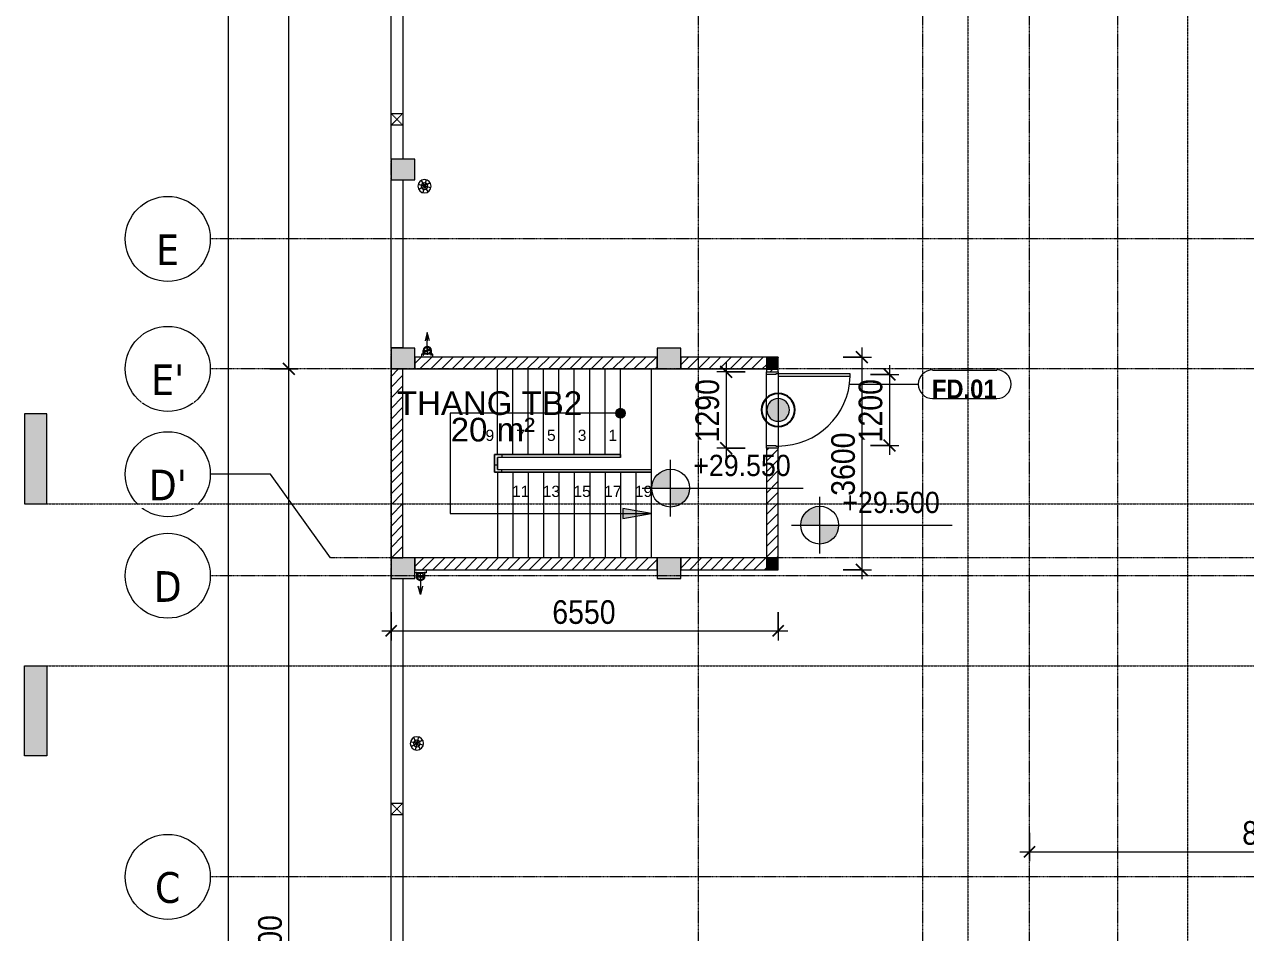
# Model space of a CAD drawing. Header units: millimetres. Extents: x 27447 to 251759, y -15958 to 82948.
# Drawn here: x 27447 to 48112, y 27495 to 42869 of the extents above; entities that cross this region are included whole.
import ezdxf

# ---------------------------------------------------------------- set-up
doc = ezdxf.new("R2010")
doc.units = ezdxf.units.MM
for name, pattern in [('Dash', [6, 3, -3]), ('Dash Dot 3_16_', [7.9375, 4.7625, -1.5875, 0, -1.5875]), ('Grid Line', [22.225, 12.7, -3.175, 3.175, -3.175]), ('IMPORT-CENTER', [2000, 1250, -250, 250, -250]), ('IMPORT-CENTER _3_', [10.16, 6.35, -1.27, 1.27, -1.27])]:
    doc.linetypes.add(name, pattern=pattern)
for name, color, linetype, lineweight in [('0-1', 7, 'Continuous', 5), ('A-ANNO-DIMS', 211, 'Continuous', 9), ('A-ANNO-DIMS-160', 211, 'Continuous', 9), ('A-ANNO-NOTE', 131, 'Continuous', 9), ('A-ANNO-NOTE-1', 131, 'Continuous', 25), ('A-AREA-IDEN', 2, 'Continuous', 9), ('A-DETL-GENF-1', 1, 'Continuous', 9), ('A-DOOR-1', 1, 'Continuous', 9), ('A-DOOR-FRAM-1', 1, 'Continuous', 9), ('A-DOOR-IDEN', 31, 'Continuous', 9), ('A-FLOR', 192, 'Continuous', 9), ('A-FLOR-1', 250, 'Continuous', 9), ('A-FLOR-HRAL', 11, 'Continuous', 9), ('A-WALL', 113, 'Continuous', 9), ('A-WALL-1', 113, 'Continuous', 18), ('A-WALL-PATT-1', 111, 'Continuous', 9), ('G-ANNO-DIMS', 111, 'Continuous', 9), ('G-ANNO-SYMB', 111, 'Continuous', 9), ('G-ANNO-SYMB-1', 111, 'Dash Dot 3_16_', 18), ('G-IMPT', 8, 'Continuous', 9), ('G-IMPT-1', 8, 'IMPORT-CENTER', 9), ('G-IMPT-2', 8, 'IMPORT-CENTER _3_', 9), ('M-EQPM', 50, 'Continuous', 9), ('S-COLS', 52, 'Continuous', 9), ('S-COLS-1', 52, 'Continuous', 5), ('S-COLS-2', 7, 'Continuous', 18), ('S-COLS-4', 52, 'Continuous', 18), ('S-COLS-HDLN', 52, 'Dash', 9), ('S-GRID', 1, 'Continuous', 9), ('S-GRID-1', 1, 'Grid Line', 9), ('S-GRID-IDEN', 1, 'Continuous', 9), ('S-STRS', 31, 'Continuous', 9), ('S-STRS-ANNO', 31, 'Continuous', 9)]:
    doc.layers.add(name, color=color, linetype=linetype, lineweight=lineweight)
doc.styles.add('Arial_1', font='arial_0.ttf', dxfattribs={"height": 190.496})
doc.styles.add('Arial_4', font='arial_0.ttf', dxfattribs={"width": 0.9, "height": 360})
doc.styles.add('Arial_7', font='arial_0.ttf', dxfattribs={"height": 400})
doc.styles.add('Arial_B', font='arialbd_0.ttf', dxfattribs={"width": 0.9, "height": 320})
doc.styles.add('Tahoma_B', font='tahomabd_0.ttf', dxfattribs={"height": 520})
doc.styles.add('UTM Avo', font='UTM Avo.ttf', dxfattribs={"width": 0.9, "height": 400})
doc.dimstyles.new('1_Dim_chi_tiet_2_5', dxfattribs={"dimscale": 304.8, "dimtxt": 399.720379, "dimasz": 0.629921, "dimexe": 0.524934, "dimexo": 0.0625, "dimgap": 0.052493, "dimtad": 1, "dimdec": 0, "dimrnd": 5, "dimzin": 0, "dimdsep": 46, "dimtxsty": 'UTM Avo', "dimblk1": 'OBLIQUE', "dimblk2": 'OBLIQUE', "dimsah": 1, "dimcen": 0.09, "dimdle": 0.524934, "dimazin": 0, "dimtfac": 1, "dimtdec": 4, "dimtix": 1, "dimtmove": 0, "dimatfit": 3, "dimfxl": 1.049869, "dimfxlon": 1, "dimtvp": 1, "dimtolj": 1, "dimtzin": 0, "dimarcsym": 2})
pattern_1 = [(45, (0, 0), (-90.50967, 90.50967), [])]

# ---------------------------------------------------------------- blocks, each defined once
blk = doc.blocks.new('NCV_TKTC_KET CAU_rvt-1-TKCS_MB TUM MÁI')
at = {"layer": 'S-COLS-1'}
for points in [[(34053, 40237), (34053, 40587), (33653, 40587), (33653, 40237)], [(34053, 37037), (34053, 37387), (33653, 37387), (33653, 37037)], [(38553, 37037), (38553, 37387), (38153, 37387), (38153, 37037), (38384, 37037)], [(34053, 33487), (34053, 33837), (33653, 33837), (33653, 33487)], [(38553, 33487), (38553, 33837), (38153, 33837), (38153, 33487)]]:
    blk.add_hatch(color=256, dxfattribs=at).paths.add_polyline_path(points)
at = {"layer": 'A-FLOR-1'}
for p, q in [((33653, 37397), (33653, 37387)), ((33653, 37037), (33653, 33837)), ((38053, 37037), (38053, 35337)), ((38053, 35287), (38053, 33837))]:
    blk.add_line(p, q, dxfattribs=at)
at = {"layer": 'S-COLS-2'}
for p, q in [((33653, 40587), (33653, 40237)), ((34053, 40587), (33653, 40587)), ((34053, 40237), (34053, 40587)), ((33653, 40237), (34053, 40237)), ((33653, 37387), (33653, 37037)), ((34053, 37387), (33653, 37387)), ((34053, 37037), (34053, 37387)), ((38553, 37387), (38153, 37387)), ((38153, 37387), (38153, 37037)), ((38553, 37037), (38553, 37387)), ((33653, 37037), (34053, 37037)), ((38153, 37037), (38553, 37037)), ((33653, 33837), (33653, 33487)), ((34053, 33837), (33653, 33837)), ((34053, 33487), (34053, 33837)), ((38553, 33837), (38153, 33837)), ((38153, 33837), (38153, 33487)), ((38553, 33487), (38553, 33837)), ((33653, 33487), (34053, 33487)), ((38153, 33487), (38553, 33487))]:
    blk.add_line(p, q, dxfattribs=at)
blk = doc.blocks.new('Top Rail Type - Top Rail_Internal_-953363-TKCS_MB TUM MÁI')
at = {"layer": 'A-FLOR-HRAL'}
for p, q in [((35402, 35586), (35527, 35586)), ((35402, 35461), (35402, 35586)), ((35527, 35586), (37533, 35586)), ((35527, 35586), (35527, 35536)), ((37533, 35586), (37533, 35536)), ((35402, 35412), (35402, 35461)), ((35402, 35412), (35452, 35412)), ((35402, 35287), (35402, 35412)), ((35527, 35536), (35452, 35536)), ((35452, 35536), (35452, 35461)), ((35452, 35461), (35452, 35412)), ((35452, 35412), (35452, 35337)), ((37533, 35536), (35527, 35536)), ((35527, 35287), (35402, 35287)), ((35452, 35337), (35527, 35337)), ((35527, 35287), (35527, 35337)), ((35527, 35337), (38053, 35337)), ((38053, 35287), (35527, 35287)), ((38053, 35337), (38053, 35287))]:
    blk.add_line(p, q, dxfattribs=at)
blk = doc.blocks.new('Top Rail Type - Top Rail_Internal_-V5-TKCS_MB TUM MÁI')
at = {"layer": 'A-FLOR-HRAL'}
for p, q in [((35402, 35586), (35402, 35412)), ((35527, 35586), (35402, 35586)), ((37533, 35586), (35527, 35586)), ((37533, 35536), (37533, 35586)), ((35402, 35412), (35402, 35287)), ((35452, 35536), (35452, 35412)), ((35527, 35536), (35452, 35536)), ((35452, 35412), (35452, 35337)), ((37533, 35536), (35527, 35536)), ((35402, 35287), (35527, 35287)), ((35452, 35337), (35527, 35337)), ((35527, 35337), (38053, 35337)), ((35527, 35287), (38053, 35287)), ((38053, 35337), (38053, 35287))]:
    blk.add_line(p, q, dxfattribs=at)
blk = doc.blocks.new('FD_01 - FD_01-1200x2200mm-1787918-TKCS_MB TUM MÁI')
at = {"layer": 'A-DETL-GENF-1'}
for p, q in [((610, -100), (570, -100)), ((570, -100), (570, -1320)), ((610, -1320), (610, -100)), ((570, -1320), (610, -1320))]:
    blk.add_line(p, q, dxfattribs=at)
blk.add_arc((610, -100), 1220, 180, 268.1211, dxfattribs=at)
at = {"layer": 'A-DOOR-FRAM-1'}
for p, q in [((-645, 100), (-600, 100)), ((-600, 100), (-600, -60)), ((600, 100), (645, 100)), ((600, -60), (600, 100)), ((-610, -100), (-645, -100)), ((-600, -60), (-610, -60)), ((-610, -60), (-610, -100)), ((610, -60), (600, -60)), ((610, -100), (610, -60)), ((645, -100), (610, -100))]:
    blk.add_line(p, q, dxfattribs=at)
blk = doc.blocks.new('TKTC_XREF_260130_MB TUM MAI - TKTC_XREF_260130_MB TUM MAI_dwg_RD-4167670-TKCS_MB TUM MÁI')
at = {"layer": 'G-IMPT'}
for p, q in [((-75, 0), (75, 0)), ((-53, 53), (53, -53)), ((-53, -53), (53, 53)), ((0, 75), (0, -75))]:
    blk.add_line(p, q, dxfattribs=at)
for radius in [75, 37.5]:
    blk.add_circle((0, 0), radius, dxfattribs=at)
blk = doc.blocks.new('TKTC_XREF_260130_MB TUM MAI - TKTC_XREF_260130_MB TUM MAI_dwg_CUM U_DN100-4167675-TKCS_MB TUM MÁI')
at = {"layer": 'G-IMPT'}
blk.add_hatch(color=256, dxfattribs=at).paths.add_polyline_path([(61, 0), (59, -16), (53, -31), (43, -43), (30, -53), (16, -59), (0, -61), (0, -57), (15, -55), (28, -49), (40, -40), (49, -29), (55, -15), (57, 0), (55, 15), (49, 28), (40, 40), (28, 49), (15, 55), (0, 57), (0, 61), (16, 59), (30, 53), (43, 43), (53, 30), (59, 16)])
for p, q in [((-79, 67), (-79, 63)), ((-77, 67), (-77, 63)), ((-75, 67), (-75, 63)), ((-73, 69), (-73, 61)), ((-67, 68), (-72, 68)), ((-67, 62), (-72, 62)), ((-65, 69), (0, 69)), ((-79, -63), (-79, -67)), ((-77, -63), (-77, -67)), ((-75, -63), (-75, -67)), ((-73, -61), (-73, -69)), ((-67, -62), (-72, -62)), ((-67, -68), (-72, -68)), ((-65, -69), (0, -69))]:
    blk.add_line(p, q, dxfattribs=at)
at = {"layer": 'G-IMPT', "flags": 128}
for points in [[(-73, 68), (-78, 68), (-78, 62), (-73, 62)], [(-72, 59), (-67, 59), (-67, 71), (-72, 71)], [(-67, 71), (-67, 73), (-65, 73), (-65, 57), (-67, 57), (-67, 59)], [(-65, 61), (0, 61), (0, 57)], [(-73, -62), (-78, -62), (-78, -68), (-73, -68)], [(-72, -71), (-67, -71), (-67, -59), (-72, -59)], [(-67, -59), (-67, -57), (-65, -57), (-65, -73), (-67, -73), (-67, -71)], [(-65, -61), (0, -61), (0, -57)]]:
    blk.add_lwpolyline(points, dxfattribs=at)
at = {"layer": 'G-IMPT'}
for centre, radius, start, end in [((-78, 67), 0.96, 90, 180), ((-78, 63), 0.96, 180, 270), ((-71, 69), 1.56, 112.6199, 247.3801), ((-68, 65), 4.8, 143.1301, 216.8699), ((-71, 61), 1.56, 112.6199, 247.3801), ((0, 0), 69, 270, 90), ((0, 0), 61, 270, 90), ((0, 0), 57, 270, 90), ((-78, -63), 0.96, 90, 180), ((-78, -67), 0.96, 180, 270), ((-71, -61), 1.56, 112.6199, 247.3801), ((-68, -65), 4.8, 143.1301, 216.8699), ((-71, -69), 1.56, 112.6199, 247.3801)]:
    blk.add_arc(centre, radius, start, end, dxfattribs=at)
blk = doc.blocks.new('TKTC_XREF_260130_MB TUM MAI - TKTC_XREF_260130_MB TUM MAI_dwg_$cc-4167671-TKCS_MB TUM MÁI')
at = {"layer": 'G-IMPT'}
blk.add_circle((0, 0), 0.5, dxfattribs=at)
for centre, radius, start, end in [((0, 0), 0.5, 90, 270), ((0.19, 0.25), 0.313, 126.8699, 233.1301), ((-0.19, -0.25), 0.313, 306.8699, 53.1301)]:
    blk.add_arc(centre, radius, start, end, dxfattribs=at)
at = {"layer": 'G-IMPT-2'}
for p, q in [((-0.67, 0), (0.67, 0)), ((0, -0.67), (0, 0.67))]:
    blk.add_line(p, q, dxfattribs=at)
blk = doc.blocks.new('TKTC_XREF_260130_MB TUM MAI - TKTC_XREF_260130_MB TUM MAI_dwg_AR-4167677-TKCS_MB TUM MÁI')
at = {"layer": 'G-IMPT'}
blk.add_line((97, 0), (-97, 0), dxfattribs=at)
at = {"layer": 'G-IMPT', "flags": 128}
blk.add_lwpolyline([(-97, 52), (97, 0), (-97, -52)], dxfattribs=at)
blk = doc.blocks.new('TKTC_XREF_260130_MB TUM MAI - TKTC_XREF_260130_MB TUM MAI_dwg_CUM U_DN100-4167673-TKCS_MB TUM MÁI')
at = {"layer": 'G-IMPT'}
blk.add_hatch(color=256, dxfattribs=at).paths.add_polyline_path([(0, 61), (0, 57), (15, 55), (28, 49), (40, 40), (49, 28), (55, 15), (57, 0), (55, -15), (49, -29), (40, -40), (28, -49), (15, -55), (0, -57), (0, -61), (16, -59), (30, -53), (43, -43), (53, -31), (59, -16), (61, 0), (59, 16), (53, 30), (43, 43), (30, 53), (16, 59)])
for p, q in [((-79, 67), (-79, 63)), ((-77, 67), (-77, 63)), ((-75, 67), (-75, 63)), ((-73, 69), (-73, 61)), ((-67, 68), (-72, 68)), ((-67, 62), (-72, 62)), ((-65, 69), (0, 69)), ((-79, -63), (-79, -67)), ((-77, -63), (-77, -67)), ((-75, -63), (-75, -67)), ((-73, -61), (-73, -69)), ((-67, -62), (-72, -62)), ((-67, -68), (-72, -68)), ((-65, -69), (0, -69))]:
    blk.add_line(p, q, dxfattribs=at)
at = {"layer": 'G-IMPT', "flags": 128}
for points in [[(-73, 68), (-78, 68), (-78, 62), (-73, 62)], [(-72, 59), (-67, 59), (-67, 71), (-72, 71)], [(-67, 71), (-67, 73), (-65, 73), (-65, 57), (-67, 57), (-67, 59)], [(-65, 61), (0, 61), (0, 57)], [(-73, -62), (-78, -62), (-78, -68), (-73, -68)], [(-72, -71), (-67, -71), (-67, -59), (-72, -59)], [(-67, -59), (-67, -57), (-65, -57), (-65, -73), (-67, -73), (-67, -71)], [(-65, -61), (0, -61), (0, -57)]]:
    blk.add_lwpolyline(points, dxfattribs=at)
at = {"layer": 'G-IMPT'}
for centre, radius, start, end in [((-78, 67), 0.96, 90, 180), ((-78, 63), 0.96, 180, 270), ((-71, 69), 1.56, 112.6199, 247.3801), ((-68, 65), 4.8, 143.1301, 216.8699), ((-71, 61), 1.56, 112.6199, 247.3801), ((0, 0), 69, 270, 90), ((0, 0), 61, 270, 90), ((0, 0), 57, 270, 90), ((-78, -63), 0.96, 90, 180), ((-78, -67), 0.96, 180, 270), ((-71, -61), 1.56, 112.6199, 247.3801), ((-68, -65), 4.8, 143.1301, 216.8699), ((-71, -69), 1.56, 112.6199, 247.3801)]:
    blk.add_arc(centre, radius, start, end, dxfattribs=at)
blk = doc.blocks.new('TKTC_XREF_260130_MB TUM MAI - TKTC_XREF_260130_MB TUM MAI_dwg_$cc-4167678-TKCS_MB TUM MÁI')
at = {"layer": 'G-IMPT'}
blk.add_circle((0, 0), 0.5, dxfattribs=at)
for centre, radius, start, end in [((0, 0), 0.5, 90, 270), ((0.19, 0.25), 0.313, 126.8699, 233.1301), ((-0.19, -0.25), 0.313, 306.8699, 53.1301)]:
    blk.add_arc(centre, radius, start, end, dxfattribs=at)
at = {"layer": 'G-IMPT-2'}
for p, q in [((-0.67, 0), (0.67, 0)), ((0, -0.67), (0, 0.67))]:
    blk.add_line(p, q, dxfattribs=at)
blk = doc.blocks.new('TKTC_XREF_260130_MB TUM MAI - TKTC_XREF_260130_MB TUM MAI_dwg_AR-4167679-TKCS_MB TUM MÁI')
at = {"layer": 'G-IMPT'}
blk.add_line((97, 0), (-97, 0), dxfattribs=at)
at = {"layer": 'G-IMPT', "flags": 128}
blk.add_lwpolyline([(-97, 52), (97, 0), (-97, -52)], dxfattribs=at)
blk = doc.blocks.new('TKTC_XREF_260130_MB TUM MAI - TKTC_XREF_260130_MB TUM MAI_dwg-4167669-TKCS_MB TUM MÁI')
at = {"layer": 'G-IMPT'}
for p, q in [((-169499, -823771), (-169499, -823781)), ((-169499, -824131), (-169499, -827331)), ((-169099, -827533), (-168909, -827533))]:
    blk.add_line(p, q, dxfattribs=at)
at = {"layer": 'G-IMPT', "flags": 128}
for points in [[(-168794, -823931), (-168794, -823883), (-168984, -823883), (-168984, -823931)], [(-168909, -827533), (-168909, -827583), (-169099, -827583)]]:
    blk.add_lwpolyline(points, dxfattribs=at)
at = {"layer": 'G-IMPT-1'}
for p, q in [((-168888, -823818), (-168888, -823517)), ((-169003, -827648), (-169003, -827949))]:
    blk.add_line(p, q, dxfattribs=at)
at = {"extrusion": (0, 0, -1)}
for name, p, xscale, yscale, zscale, rotation in [('TKTC_XREF_260130_MB TUM MAI - TKTC_XREF_260130_MB TUM MAI_dwg_RD-4167670-TKCS_MB TUM MÁI', (168934, -821038), 1.5, 1.5, -1.5, 330.0137897223599), ('TKTC_XREF_260130_MB TUM MAI - TKTC_XREF_260130_MB TUM MAI_dwg_AR-4167679-TKCS_MB TUM MÁI', (168888, -823586), 0.7206551409326495, 0.7206551409326495, -0.7206551409326495, 89.99621191387129), ('TKTC_XREF_260130_MB TUM MAI - TKTC_XREF_260130_MB TUM MAI_dwg_$cc-4167671-TKCS_MB TUM MÁI', (169003, -827648), 113.7150000000073, 113.7150000000073, -113.7150000000073, 89.99900866374676), ('TKTC_XREF_260130_MB TUM MAI - TKTC_XREF_260130_MB TUM MAI_dwg_CUM U_DN100-4167675-TKCS_MB TUM MÁI', (169002, -827648), 0.9975000000000006, 0.9975000000000006, -0.9975000000000006, 270.0009913382947), ('TKTC_XREF_260130_MB TUM MAI - TKTC_XREF_260130_MB TUM MAI_dwg_RD-4167670-TKCS_MB TUM MÁI', (169063, -830470), 1.5, 1.5, -1.5, 330.0137897223599)]:
    blk.add_blockref(name, p, dxfattribs=dict(at, xscale=xscale, yscale=yscale, zscale=zscale, rotation=rotation))
for name, p, xscale, yscale, zscale, rotation in [('TKTC_XREF_260130_MB TUM MAI - TKTC_XREF_260130_MB TUM MAI_dwg_$cc-4167678-TKCS_MB TUM MÁI', (-168888, -823818), 113.7150000000073, 113.7150000000073, 113.7150000000073, 269.9990086637467), ('TKTC_XREF_260130_MB TUM MAI - TKTC_XREF_260130_MB TUM MAI_dwg_CUM U_DN100-4167673-TKCS_MB TUM MÁI', (-168887, -823818), 0.9975000000000006, 0.9975000000000006, 0.9975000000000006, 90.00099133829474), ('TKTC_XREF_260130_MB TUM MAI - TKTC_XREF_260130_MB TUM MAI_dwg_AR-4167677-TKCS_MB TUM MÁI', (-169003, -827879), 0.7206551409326495, 0.7206551409326495, 0.7206551409326495, 269.9962119138713)]:
    blk.add_blockref(name, p, dxfattribs=dict(xscale=xscale, yscale=yscale, zscale=zscale, rotation=rotation))
blk = doc.blocks.new('TKTC_XREF_260130_MB TUM MAI - TKTC_XREF_251221_MB TUM MAI-2041484-TKCS_MB TUM MÁI')
blk.add_blockref('TKTC_XREF_260130_MB TUM MAI - TKTC_XREF_260130_MB TUM MAI_dwg-4167669-TKCS_MB TUM MÁI', (169499, 843934))
blk = doc.blocks.new('G1_SOF - BO TRU - 200x200-3061822-TKCS_MB TUM MÁI')
at = {"layer": 'S-COLS'}
for p, q in [((-100, 100), (100, 100)), ((-100, -100), (-100, 100)), ((100, 100), (100, -100)), ((100, -100), (-100, -100))]:
    blk.add_line(p, q, dxfattribs=at)
at = {"layer": 'S-COLS-HDLN'}
for p, q in [((100, 100), (-100, -100)), ((-100, 100), (100, -100))]:
    blk.add_line(p, q, dxfattribs=at)
blk = doc.blocks.new('G1_SOF - BO TRU - 200x200-3431793-TKCS_MB TUM MÁI')
at = {"layer": 'S-COLS'}
blk.add_hatch(color=256, dxfattribs=at).paths.add_polyline_path([(100, -100), (100, 100), (-100, 100), (-100, -100)])
at = {"layer": 'S-COLS-4'}
for p, q in [((100, 100), (-100, 100)), ((-100, 100), (-100, -100)), ((100, -100), (100, 100)), ((-100, -100), (100, -100))]:
    blk.add_line(p, q, dxfattribs=at)
at = {"layer": 'S-COLS-HDLN'}
for p, q in [((100, 100), (-100, -100)), ((-100, 100), (100, -100))]:
    blk.add_line(p, q, dxfattribs=at)
blk = doc.blocks.new('TKTC_QUAT HUT KHOI_260130 - TKTC_QUAT HUT KHOI_260130_dwg-4168555-TKCS_MB TUM MÁI')
at = {"layer": 'G-IMPT'}
for p, q in [((33652, 37400), (33652, 37390)), ((33652, 37040), (33652, 33841))]:
    blk.add_line(p, q, dxfattribs=at)
blk = doc.blocks.new('TKTC_QUAT HUT KHOI_260130 - TKTC_QUAT HUT KHOI_260130-2046036-TKCS_MB TUM MÁI')
blk.add_blockref('TKTC_QUAT HUT KHOI_260130 - TKTC_QUAT HUT KHOI_260130_dwg-4168555-TKCS_MB TUM MÁI', (-33652, -17239))
blk = doc.blocks.new('TKTC_BON NUOC MAI_260130 - TKTC_BON NUOC MAI_260130_dwg-3426650-TKCS_MB TUM MÁI')
at = {"layer": 'G-IMPT'}
for p, q in [((-169499, -823774), (-169499, -823784)), ((-169499, -824134), (-169499, -827334))]:
    blk.add_line(p, q, dxfattribs=at)
blk = doc.blocks.new('TKTC_BON NUOC MAI_260130 - TKTC_BON NUOC MAI_260130-2047084-TKCS_MB TUM MÁI')
blk.add_blockref('TKTC_BON NUOC MAI_260130 - TKTC_BON NUOC MAI_260130_dwg-3426650-TKCS_MB TUM MÁI', (169499, 843934))
blk = doc.blocks.new('Grid - M_Grid Head - Circle-353313-TKCS_MB TUM MÁI')
at = {"layer": 'S-GRID-IDEN'}
blk.add_circle((0, 0), 4.5, dxfattribs=at)
blk = doc.blocks.new('Spot Elevations - M_Spot Elevation - Target Filled-350595-TKCS_MB TUM MÁI')
at = {"layer": 'G-ANNO-DIMS'}
h = blk.add_hatch(color=256, dxfattribs=at)
edge = h.paths.add_edge_path()
edge.add_line((0, 0), (-2, 0))
edge.add_arc((0, 0), 2, 90, 180, ccw=False)
edge.add_line((0, 2), (0, 0))
h = blk.add_hatch(color=256, dxfattribs=at)
edge = h.paths.add_edge_path()
edge.add_line((0, 0), (2, 0))
edge.add_arc((0, 0), 2, 270, 360, ccw=False)
edge.add_line((0, -2), (0, 0))
for p, q in [((0, -3), (0, 3)), ((-3, 0), (14, 0))]:
    blk.add_line(p, q, dxfattribs=at)
blk.add_circle((0, 0), 2, dxfattribs=at)
blk = doc.blocks.new('Section - 3_32_ x 3_8_-4701953-TKCS_MB TUM MÁI')
at = {"layer": 'G-ANNO-SYMB'}
blk.add_hatch(color=256, dxfattribs=at).paths.add_polyline_path([(0, 9.525), (0, 0), (-2.38125, 0), (-2.38125, 9.525)])
for p, q in [((0, 9.525), (-2.38125, 9.525)), ((-2.38125, 9.525), (-2.38125, 0)), ((0, 0), (0, 9.525)), ((-2.38125, 0), (0, 0))]:
    blk.add_line(p, q, dxfattribs=at)
blk = doc.blocks.new('STN_Door Tag - STN_Door Tag-1788670-TKCS_MB TUM MÁI')
at = {"layer": 'A-DOOR-IDEN'}
for p, q in [((-3.37, 1.49), (3.43, 1.49)), ((-3.37, -1.52), (3.43, -1.52))]:
    blk.add_line(p, q, dxfattribs=at)
for centre, start, end in [((-3.37, -0.01), 90, 270), ((3.43, -0.01), 270, 90)]:
    blk.add_arc(centre, 1.51, start, end, dxfattribs=at)
blk = doc.blocks.new('DIMBLOCK3-TKCS_MB TUM MÁI')
at = {"layer": 'A-ANNO-DIMS-160', "lineweight": 25}
for p, q in [((39322, 36987), (39226, 37083)), ((39322, 36987), (39418, 36891)), ((39322, 35697), (39226, 35793)), ((39322, 35697), (39418, 35601))]:
    blk.add_line(p, q, dxfattribs=at)
at = {"layer": 'A-ANNO-DIMS-160'}
for p, q in [((39322, 37147), (39322, 35537)), ((39642, 36987), (39162, 36987)), ((39322, 36987), (39642, 36987)), ((39642, 35697), (39162, 35697)), ((39322, 35697), (39642, 35697))]:
    blk.add_line(p, q, dxfattribs=at)
at = {"layer": 'A-ANNO-DIMS-160', "color": 0, "insert": (38802, 35794), "char_height": 400, "width": 1314.64, "attachment_point": 1, "rotation": 90, "line_spacing_factor": 1.110334, "style": 'UTM Avo'}
blk.add_mtext('1290', dxfattribs=at)
blk = doc.blocks.new('_Oblique')
at = {"color": 0, "linetype": 'ByBlock', "lineweight": -2}
blk.add_line((-0.5, -0.5), (0.5, 0.5), dxfattribs=at)
blk = doc.blocks.new('DIMBLOCK10-TKCS_MB TUM MÁI')
at = {"layer": 'A-ANNO-DIMS-160', "lineweight": 25}
for p, q in [((42084, 36942), (41988, 37038)), ((42084, 36942), (42180, 36846)), ((42084, 35742), (41988, 35838)), ((42084, 35742), (42180, 35646))]:
    blk.add_line(p, q, dxfattribs=at)
at = {"layer": 'A-ANNO-DIMS-160'}
for p, q in [((42084, 37102), (42084, 35582)), ((41764, 36942), (42244, 36942)), ((42084, 36942), (41764, 36942)), ((41764, 35742), (42244, 35742)), ((42084, 35742), (41764, 35742))]:
    blk.add_line(p, q, dxfattribs=at)
at = {"layer": 'A-ANNO-DIMS-160', "color": 0, "insert": (41564, 35794), "char_height": 400, "width": 1314.64, "attachment_point": 1, "rotation": 90, "line_spacing_factor": 1.110334, "style": 'UTM Avo'}
blk.add_mtext('1200', dxfattribs=at)
blk = doc.blocks.new('DIMBLOCK15-TKCS_MB TUM MÁI')
at = {"layer": 'A-ANNO-DIMS-160', "lineweight": 25}
for p, q in [((30903, 78237), (30807, 78333)), ((30903, 78237), (30999, 78141)), ((30903, 17237), (30807, 17333)), ((30903, 17237), (30999, 17141))]:
    blk.add_line(p, q, dxfattribs=at)
at = {"layer": 'A-ANNO-DIMS-160'}
for p, q in [((30903, 17077), (30903, 78397)), ((30583, 78237), (31063, 78237)), ((30903, 78237), (30583, 78237)), ((30583, 17237), (31063, 17237)), ((30903, 17237), (30583, 17237))]:
    blk.add_line(p, q, dxfattribs=at)
at = {"layer": 'A-ANNO-DIMS-160', "color": 0, "insert": (30383, 47052), "char_height": 400, "width": 1643.29, "attachment_point": 1, "rotation": 90, "line_spacing_factor": 1.110334, "style": 'UTM Avo'}
blk.add_mtext('61000', dxfattribs=at)
blk = doc.blocks.new('DIMBLOCK16-TKCS_MB TUM MÁI')
at = {"layer": 'A-ANNO-DIMS-160'}
for p, q in [((31602, 37037), (32082, 37037)), ((31922, 37037), (31602, 37037)), ((31922, 17077), (31922, 37037)), ((31602, 17237), (32082, 17237)), ((31922, 17237), (31602, 17237))]:
    blk.add_line(p, q, dxfattribs=at)
at = {"layer": 'A-ANNO-DIMS-160', "lineweight": 25}
for p, q in [((31922, 37037), (31826, 37133)), ((31922, 37037), (32018, 36941)), ((31922, 17237), (31826, 17333)), ((31922, 17237), (32018, 17141))]:
    blk.add_line(p, q, dxfattribs=at)
at = {"layer": 'A-ANNO-DIMS-160', "color": 0, "insert": (31402, 26452), "char_height": 400, "width": 1643.29, "attachment_point": 1, "rotation": 90, "line_spacing_factor": 1.110334, "style": 'UTM Avo'}
blk.add_mtext('19800', dxfattribs=at)
blk = doc.blocks.new('DIMBLOCK17-TKCS_MB TUM MÁI')
at = {"layer": 'A-ANNO-DIMS-160'}
for p, q in [((31602, 53537), (32082, 53537)), ((31922, 53537), (31602, 53537)), ((31922, 37037), (31922, 53537)), ((31602, 37037), (32082, 37037)), ((31922, 37037), (31602, 37037))]:
    blk.add_line(p, q, dxfattribs=at)
at = {"layer": 'A-ANNO-DIMS-160', "lineweight": 25}
for p, q in [((31922, 53537), (31826, 53633)), ((31922, 53537), (32018, 53441)), ((31922, 37037), (31826, 37133)), ((31922, 37037), (32018, 36941))]:
    blk.add_line(p, q, dxfattribs=at)
at = {"layer": 'A-ANNO-DIMS-160', "color": 0, "insert": (31402, 44602), "char_height": 400, "width": 1643.29, "attachment_point": 1, "rotation": 90, "line_spacing_factor": 1.110334, "style": 'UTM Avo'}
blk.add_mtext('16500', dxfattribs=at)
blk = doc.blocks.new('DIMBLOCK54-TKCS_MB TUM MÁI')
at = {"layer": 'A-ANNO-DIMS-160'}
for p, q in [((41300, 37237), (41780, 37237)), ((41620, 37237), (41300, 37237)), ((41620, 37397), (41620, 33477)), ((41300, 33637), (41780, 33637)), ((41620, 33637), (41300, 33637))]:
    blk.add_line(p, q, dxfattribs=at)
at = {"layer": 'A-ANNO-DIMS-160', "lineweight": 25}
for p, q in [((41620, 37237), (41524, 37333)), ((41620, 37237), (41716, 37141)), ((41620, 33637), (41524, 33733)), ((41620, 33637), (41716, 33541))]:
    blk.add_line(p, q, dxfattribs=at)
at = {"layer": 'A-ANNO-DIMS-160', "color": 0, "insert": (41100, 34889), "char_height": 400, "width": 1314.64, "attachment_point": 1, "rotation": 90, "line_spacing_factor": 1.110334, "style": 'UTM Avo'}
blk.add_mtext('3600', dxfattribs=at)
blk = doc.blocks.new('DIMBLOCK55-TKCS_MB TUM MÁI')
at = {"layer": 'A-ANNO-DIMS-160'}
for p, q in [((33653, 32922), (33653, 32442)), ((33653, 32602), (33653, 32922)), ((40203, 32922), (40203, 32442)), ((40203, 32602), (40203, 32922)), ((33493, 32602), (40363, 32602))]:
    blk.add_line(p, q, dxfattribs=at)
at = {"layer": 'A-ANNO-DIMS-160', "lineweight": 25}
for p, q in [((33653, 32602), (33749, 32698)), ((40203, 32602), (40299, 32698)), ((33653, 32602), (33557, 32506)), ((40203, 32602), (40107, 32506))]:
    blk.add_line(p, q, dxfattribs=at)
at = {"layer": 'A-ANNO-DIMS-160', "color": 0, "insert": (36380, 33121), "char_height": 400, "width": 1314.64, "attachment_point": 1, "line_spacing_factor": 1.110334, "style": 'UTM Avo'}
blk.add_mtext('6550', dxfattribs=at)
blk = doc.blocks.new('DIMBLOCK74-TKCS_MB TUM MÁI')
at = {"layer": 'A-ANNO-DIMS-160'}
for p, q in [((44453, 29182), (44453, 28702)), ((44453, 28862), (44453, 29182)), ((52753, 29182), (52753, 28702)), ((52753, 28862), (52753, 29182)), ((44293, 28862), (52753, 28862))]:
    blk.add_line(p, q, dxfattribs=at)
at = {"layer": 'A-ANNO-DIMS-160', "lineweight": 25}
for p, q in [((44453, 28862), (44549, 28958)), ((52753, 28862), (52849, 28958)), ((44453, 28862), (44357, 28766)), ((52753, 28862), (52657, 28766))]:
    blk.add_line(p, q, dxfattribs=at)
at = {"layer": 'A-ANNO-DIMS-160', "color": 0, "insert": (48055, 29382), "char_height": 400, "width": 1314.64, "attachment_point": 1, "line_spacing_factor": 1.110334, "style": 'UTM Avo'}
blk.add_mtext('8300', dxfattribs=at)
blk = doc.blocks.new('HDNDCT_GHI CHÚ CỬA CHỐNG CHÁY EI60 - HDNDCT_GHI CHÚ CỬA CHỐNG CHÁY EI60-1614697-TKCS_MB TUM MÁI')
at = {"layer": 'A-ANNO-NOTE'}
h = blk.add_hatch(color=256, dxfattribs=at)
edge = h.paths.add_edge_path()
edge.add_arc((0, 0), 1.2, 0, 180)
edge.add_arc((0, 0), 1.2, 180, 360)
for radius, start, end in [(1.75, 360, 180), (1.2, 360, 180), (1.2, 180, 360)]:
    blk.add_arc((0, 0), radius, start, end, dxfattribs=at)
at = {"layer": 'A-ANNO-NOTE-1'}
for start, end in [(360, 180), (180, 360)]:
    blk.add_arc((0, 0), 1.75, start, end, dxfattribs=at)

msp = doc.modelspace()

# ---------------------------------------------------------------- hatches: boundary and pattern name
at = {"layer": 'A-WALL-PATT-1'}
h = msp.add_hatch(dxfattribs=at)
h.set_pattern_fill('FP_1', color=256, style=0, pattern_type=2)
h.set_pattern_definition(pattern_1)
h.paths.add_polyline_path([(38152.6, 37036.9), (38152.6, 37236.9), (34052.6, 37236.9), (34052.6, 37036.9), (35159.5, 37036.9)])
h = msp.add_hatch(dxfattribs=at)
h.set_pattern_fill('FP_1', color=256, style=0, pattern_type=2)
h.set_pattern_definition(pattern_1)
h.paths.add_polyline_path([(40002.6, 37036.9), (40002.6, 37235.3), (38552.6, 37235.3), (38552.6, 37036.9)])
h = msp.add_hatch(dxfattribs=at)
h.set_pattern_fill('FP_1', color=256, style=0, pattern_type=2)
h.set_pattern_definition(pattern_1)
h.paths.add_polyline_path([(33852.6, 33837.2), (33852.6, 37037.2), (33652.6, 37037.2), (33652.6, 33837.2)])
h = msp.add_hatch(dxfattribs=at)
h.set_pattern_fill('FP_1', color=256, style=0, pattern_type=2)
h.set_pattern_definition(pattern_1)
h.paths.add_polyline_path([(40002.6, 33836.9), (40202.6, 33836.9), (40202.6, 35696.9), (40002.6, 35696.9), (40002.6, 34199.6)])
h.paths.add_polyline_path([(40202.6, 36986.9), (40202.6, 37035.3), (40002.6, 37035.3), (40002.6, 36986.9)])
h = msp.add_hatch(dxfattribs=at)
h.set_pattern_fill('FP_1', color=256, style=0, pattern_type=2)
h.set_pattern_definition(pattern_1)
h.paths.add_polyline_path([(38152.6, 33636.9), (38152.6, 33836.9), (34052.6, 33836.9), (34052.6, 33636.9), (35159.5, 33636.9)])
h = msp.add_hatch(dxfattribs=at)
h.set_pattern_fill('FP_1', color=256, style=0, pattern_type=2)
h.set_pattern_definition(pattern_1)
h.paths.add_polyline_path([(40002.6, 33636.9), (40002.6, 33836.9), (38552.6, 33836.9), (38552.6, 33636.9)])
at = {"layer": 'S-STRS-ANNO'}
h = msp.add_hatch(color=256, dxfattribs=at)
edge = h.paths.add_edge_path()
edge.add_arc((37532.6, 36285.6), 80, 0, 360)
for points in [[(37521.2, 36206.4), (37565.8, 36212.8), (37599.9, 36242.3), (37612.6, 36285.6), (37599.9, 36328.8), (37565.8, 36358.4), (37521.2, 36364.8), (37480.2, 36346), (37455.8, 36308.1), (37455.8, 36263), (37480.2, 36225.1)], [(37572.6, 34502.3), (38052.6, 34586.9), (37572.6, 34671.6)]]:
    msp.add_hatch(color=256, dxfattribs=at).paths.add_polyline_path(points)

# ---------------------------------------------------------------- linework, layer by layer
at = {"layer": 'A-DOOR-IDEN'}
msp.add_line((41406.6, 36779.2), (42573.2, 36779.2), dxfattribs=at)
at = {"layer": 'A-FLOR'}
msp.add_line((33852.6, 37396.9), (33852.6, 37386.9), dxfattribs=at)
at = {"layer": 'A-WALL'}
for p, q in [((33652.6, 40586.9), (33652.6, 45161.9)), ((33852.6, 45161.9), (33852.6, 40586.9)), ((33652.6, 37396.9), (33652.6, 40236.9)), ((33852.6, 40236.9), (33852.6, 37396.9)), ((33652.6, 37396.9), (33852.6, 37396.9)), ((40002.6, 35741.9), (40002.6, 36941.9)), ((40202.6, 36951.9), (40202.6, 35731.9)), ((33652.6, 25711.9), (33652.6, 33487.3)), ((33852.6, 33487.3), (33852.6, 25711.9))]:
    msp.add_line(p, q, dxfattribs=at)
at = {"layer": 'A-WALL-1'}
for p, q in [((38152.6, 37236.9), (34052.6, 37236.9)), ((34052.6, 37236.9), (34052.6, 37036.9)), ((38152.6, 37036.9), (38152.6, 37236.9)), ((40202.6, 37236.9), (38552.6, 37236.9)), ((38552.6, 37236.9), (38552.6, 37036.9)), ((33852.6, 37037.2), (33652.6, 37037.2)), ((33652.6, 37037.2), (33652.6, 33837.2)), ((33852.6, 33837.2), (33852.6, 37037.2)), ((34052.6, 37036.9), (38152.6, 37036.9)), ((38552.6, 37036.9), (40002.6, 37036.9)), ((40002.6, 37035.3), (40002.6, 36986.9)), ((40202.6, 36986.9), (40202.6, 37035.3)), ((40002.6, 36986.9), (40202.6, 36986.9)), ((40002.6, 35696.9), (40002.6, 33836.9)), ((40202.6, 35696.9), (40002.6, 35696.9)), ((40202.6, 33836.9), (40202.6, 35696.9)), ((33652.6, 33837.2), (33852.6, 33837.2)), ((38152.6, 33836.9), (34052.6, 33836.9)), ((34052.6, 33836.9), (34052.6, 33636.9)), ((38152.6, 33636.9), (38152.6, 33836.9)), ((40002.6, 33836.9), (38552.6, 33836.9)), ((38552.6, 33836.9), (38552.6, 33636.9)), ((34052.6, 33636.9), (38152.6, 33636.9)), ((38552.6, 33636.9), (40002.6, 33636.9))]:
    msp.add_line(p, q, dxfattribs=at)
at = {"layer": 'G-ANNO-SYMB-1'}
for p, q in [((43411.3, 82567), (43411.3, 13851.9)), ((47131.3, 82567), (47131.3, 13851.9)), ((27827.8, 32011.5), (133630.6, 32011.5))]:
    msp.add_line(p, q, dxfattribs=at)
at = {"layer": 'S-GRID'}
for p, q in [((31608.6, 35254.8), (30592.6, 35254.8)), ((32624.6, 33836.9), (31608.6, 35254.8))]:
    msp.add_line(p, q, dxfattribs=at)
at = {"layer": 'S-GRID-1'}
for p, q in [((33652.6, 19295.8), (33652.6, 76449.5)), ((38852.6, 19295.8), (38852.6, 76449.5)), ((42652.6, 19295.8), (42652.6, 76449.5)), ((44452.6, 19295.8), (44452.6, 76449.5)), ((45952.6, 19295.8), (45952.6, 76449.5)), ((34592.6, 39236.9), (30592.6, 39236.9)), ((128131.3, 39236.9), (34592.6, 39236.9)), ((34592.6, 37036.9), (30592.6, 37036.9)), ((128131.3, 37036.9), (34592.6, 37036.9)), ((36624.6, 33836.9), (32624.6, 33836.9)), ((126099.3, 33836.9), (36624.6, 33836.9)), ((34592.6, 33536.9), (30592.6, 33536.9)), ((128131.3, 33536.9), (34592.6, 33536.9)), ((34592.6, 28436.9), (30592.6, 28436.9)), ((128131.3, 28436.9), (34592.6, 28436.9))]:
    msp.add_line(p, q, dxfattribs=at)
at = {"layer": 'S-STRS'}
for p, q in [((35452.6, 37035.6), (33852.6, 37035.6)), ((35452.6, 35586), (35452.6, 37035.6)), ((35712.6, 37035.6), (35452.6, 37035.6)), ((35972.6, 37035.6), (35712.6, 37035.6)), ((35712.6, 35586), (35712.6, 37035.6)), ((36232.6, 37035.6), (35972.6, 37035.6)), ((35972.6, 35586), (35972.6, 37035.6)), ((36492.6, 37035.6), (36232.6, 37035.6)), ((36232.6, 35586), (36232.6, 37035.6)), ((36752.6, 37035.6), (36492.6, 37035.6)), ((36492.6, 35586), (36492.6, 37035.6)), ((37012.6, 37035.6), (36752.6, 37035.6)), ((36752.6, 35586), (36752.6, 37035.6)), ((37272.6, 37035.6), (37012.6, 37035.6)), ((37012.6, 35586), (37012.6, 37035.6)), ((37532.6, 37035.6), (37272.6, 37035.6)), ((37272.6, 35586), (37272.6, 37035.6)), ((37532.6, 35586), (37532.6, 37035.6)), ((35452.6, 35336.9), (35452.6, 35535.6)), ((35712.6, 35535.6), (35452.6, 35535.6)), ((35972.6, 35535.6), (35712.6, 35535.6)), ((36232.6, 35535.6), (35972.6, 35535.6)), ((36492.6, 35535.6), (36232.6, 35535.6)), ((36752.6, 35535.6), (36492.6, 35535.6)), ((37012.6, 35535.6), (36752.6, 35535.6)), ((37272.6, 35535.6), (37012.6, 35535.6)), ((37532.6, 35535.6), (37272.6, 35535.6)), ((35452.6, 35336.9), (35712.6, 35336.9)), ((35452.6, 35286.5), (35452.6, 33836.9)), ((35712.6, 35336.9), (35972.6, 35336.9)), ((35712.6, 35286.5), (35712.6, 33836.9)), ((35972.6, 35336.9), (36232.6, 35336.9)), ((35972.6, 35286.5), (35972.6, 33836.9)), ((36232.6, 35336.9), (36492.6, 35336.9)), ((36232.6, 35286.5), (36232.6, 33836.9)), ((36492.6, 35336.9), (36752.6, 35336.9)), ((36492.6, 35286.5), (36492.6, 33836.9)), ((36752.6, 35336.9), (37012.6, 35336.9)), ((36752.6, 35286.5), (36752.6, 33836.9)), ((37012.6, 35336.9), (37272.6, 35336.9)), ((37012.6, 35286.5), (37012.6, 33836.9)), ((37272.6, 35336.9), (37532.6, 35336.9)), ((37272.6, 35286.5), (37272.6, 33836.9)), ((37532.6, 35336.9), (37792.6, 35336.9)), ((37532.6, 35286.5), (37532.6, 33836.9)), ((37792.6, 35336.9), (38052.6, 35336.9)), ((37792.6, 35286.5), (37792.6, 33836.9)), ((38052.6, 35286.5), (38052.6, 33836.9))]:
    msp.add_line(p, q, dxfattribs=at)
at = {"layer": 'S-STRS-ANNO'}
for p, q in [((34652.6, 36285.6), (34652.6, 34586.9)), ((35452.6, 36285.6), (34652.6, 36285.6)), ((35712.6, 36285.6), (35452.6, 36285.6)), ((35972.6, 36285.6), (35712.6, 36285.6)), ((36232.6, 36285.6), (35972.6, 36285.6)), ((36492.6, 36285.6), (36232.6, 36285.6)), ((36752.6, 36285.6), (36492.6, 36285.6)), ((37012.6, 36285.6), (36752.6, 36285.6)), ((37272.6, 36285.6), (37012.6, 36285.6)), ((37532.6, 36285.6), (37272.6, 36285.6)), ((37480.2, 36346), (37455.8, 36308.1)), ((37455.8, 36308.1), (37455.8, 36263)), ((37455.8, 36263), (37480.2, 36225.1)), ((37521.2, 36364.8), (37480.2, 36346)), ((37480.2, 36225.1), (37521.2, 36206.4)), ((37565.8, 36358.4), (37521.2, 36364.8)), ((37521.2, 36206.4), (37565.8, 36212.8)), ((37599.9, 36328.8), (37565.8, 36358.4)), ((37565.8, 36212.8), (37599.9, 36242.3)), ((37612.6, 36285.6), (37599.9, 36328.8)), ((37599.9, 36242.3), (37612.6, 36285.6)), ((34652.6, 34586.9), (35452.6, 34586.9)), ((35452.6, 34586.9), (35712.6, 34586.9)), ((35712.6, 34586.9), (35972.6, 34586.9)), ((35972.6, 34586.9), (36232.6, 34586.9)), ((36232.6, 34586.9), (36492.6, 34586.9)), ((36492.6, 34586.9), (36752.6, 34586.9)), ((36752.6, 34586.9), (37012.6, 34586.9)), ((37012.6, 34586.9), (37272.6, 34586.9)), ((37272.6, 34586.9), (37532.6, 34586.9)), ((37532.6, 34586.9), (37792.6, 34586.9)), ((38052.6, 34586.9), (37572.6, 34671.6)), ((37572.6, 34671.6), (37572.6, 34502.3)), ((37572.6, 34502.3), (38052.6, 34586.9)), ((37792.6, 34586.9), (38052.6, 34586.9))]:
    msp.add_line(p, q, dxfattribs=at)
msp.add_circle((37532.6, 36285.6), 80, dxfattribs=at)

# ---------------------------------------------------------------- block references
at = {"layer": '0-1'}
msp.add_blockref('NCV_TKTC_KET CAU_rvt-1-TKCS_MB TUM MÁI', (0, 0), dxfattribs=at)
at = {"layer": 'A-ANNO-NOTE', "xscale": 160, "yscale": 160, "zscale": 160}
msp.add_blockref('HDNDCT_GHI CHÚ CỬA CHỐNG CHÁY EI60 - HDNDCT_GHI CHÚ CỬA CHỐNG CHÁY EI60-1614697-TKCS_MB TUM MÁI', (40202.6, 36341.9), dxfattribs=at)
at = {"layer": 'A-DOOR-1', "rotation": 89.99999999999986}
msp.add_blockref('FD_01 - FD_01-1200x2200mm-1787918-TKCS_MB TUM MÁI', (40102.6, 36341.9), dxfattribs=at)
at = {"layer": 'A-DOOR-IDEN', "xscale": 159.9999999999999, "yscale": 159.9999999999999, "zscale": 159.9999999999999}
msp.add_blockref('STN_Door Tag - STN_Door Tag-1788670-TKCS_MB TUM MÁI', (43353.9, 36779.9), dxfattribs=at)
at = {"layer": 'A-FLOR-HRAL'}
for name in ['Top Rail Type - Top Rail_Internal_-953363-TKCS_MB TUM MÁI', 'Top Rail Type - Top Rail_Internal_-V5-TKCS_MB TUM MÁI']:
    msp.add_blockref(name, (0, 0), dxfattribs=at)
at = {"layer": 'G-ANNO-DIMS', "xscale": 159.9999999999999, "yscale": 159.9999999999999, "zscale": 159.9999999999999}
for p in [(38382.7, 35019), (40905.3, 34392.9)]:
    msp.add_blockref('Spot Elevations - M_Spot Elevation - Target Filled-350595-TKCS_MB TUM MÁI', p, dxfattribs=at)
at = {"layer": 'G-ANNO-SYMB', "xscale": 159.9999999999999, "yscale": 159.9999999999999, "zscale": 159.9999999999999}
msp.add_blockref('Section - 3_32_ x 3_8_-4701953-TKCS_MB TUM MÁI', (27827.8, 34751.5), dxfattribs=at)
at = {"layer": 'G-ANNO-SYMB', "extrusion": (0, 0, -1), "xscale": 159.9999999999999, "yscale": 159.9999999999999, "zscale": 159.9999999999999, "rotation": 180}
msp.add_blockref('Section - 3_32_ x 3_8_-4701953-TKCS_MB TUM MÁI', (-27827.8, 32011.5), dxfattribs=at)
at = {"layer": 'M-EQPM'}
for name, p in [('TKTC_BON NUOC MAI_260130 - TKTC_BON NUOC MAI_260130-2047084-TKCS_MB TUM MÁI', (33652.6, 17236.9)), ('TKTC_QUAT HUT KHOI_260130 - TKTC_QUAT HUT KHOI_260130-2046036-TKCS_MB TUM MÁI', (33652.6, 17235.3)), ('TKTC_XREF_260130_MB TUM MAI - TKTC_XREF_251221_MB TUM MAI-2041484-TKCS_MB TUM MÁI', (33652.6, 17233.6))]:
    msp.add_blockref(name, p, dxfattribs=at)
at = {"layer": 'S-COLS'}
for name, p in [('G1_SOF - BO TRU - 200x200-3061822-TKCS_MB TUM MÁI', (33752.6, 41261.9)), ('G1_SOF - BO TRU - 200x200-3431793-TKCS_MB TUM MÁI', (40102.6, 37135.3)), ('G1_SOF - BO TRU - 200x200-3431793-TKCS_MB TUM MÁI', (40102.6, 33736.9)), ('G1_SOF - BO TRU - 200x200-3061822-TKCS_MB TUM MÁI', (33752.6, 29587.3))]:
    msp.add_blockref(name, p, dxfattribs=at)
at = {"layer": 'S-GRID-IDEN', "xscale": 159.9999999999999, "yscale": 159.9999999999999, "zscale": 159.9999999999999, "rotation": 89.99999999999982}
for p in [(29872.6, 39236.9), (29872.6, 37036.9), (29872.6, 35254.8), (29872.6, 33536.9), (29872.6, 28436.9)]:
    msp.add_blockref('Grid - M_Grid Head - Circle-353313-TKCS_MB TUM MÁI', p, dxfattribs=at)

# ---------------------------------------------------------------- texts
at = {"layer": 'A-AREA-IDEN', "char_height": 400, "line_spacing_factor": 0.936439, "style": 'Arial_7'}
for s, insert, width, attachment_point in [('\\pt8,16,24,32,40,48,56,64,72,80,88,96,104,112,120,128,136,144,152,160,168,176,184,192,200,208,216,224,232,240,248,256;THANG TB2', (35317.9, 36252.3), 3153.6, 8), ('\\pt8,16,24,32,40,48,56,64,72,80,88,96,104,112,120,128,136,144,152,160,168,176,184,192,200,208,216,224,232,240,248,256;20 m²', (35375.1, 36006.4), 1449.6, 5)]:
    msp.add_mtext(s, dxfattribs=dict(at, insert=insert, width=width, attachment_point=attachment_point))
at = {"layer": 'A-DOOR-IDEN', "insert": (43350.7, 36694.5), "char_height": 320, "width": 1124.64, "attachment_point": 5, "line_spacing_factor": 0.936439, "style": 'Arial_B'}
msp.add_mtext('\\pt7.2,14.4,21.6,28.8,36,43.2,50.4,57.6,64.8,72,79.2,86.4,93.6,100.8,108,115.2,122.4,129.6,136.8,144,151.2,158.4,165.6,172.8,180,187.2,194.4,201.6,208.8,216,223.2,230.4;FD.01', dxfattribs=at)
at = {"layer": 'G-ANNO-DIMS', "char_height": 360, "width": 1961.298, "attachment_point": 1, "line_spacing_factor": 0.941778, "style": 'Arial_4'}
for s, insert in [('+29.550', (38765.5, 35583.3)), ('+29.500', (41288.1, 34957.2))]:
    msp.add_mtext(s, dxfattribs=dict(at, insert=insert))
at = {"layer": 'S-STRS-ANNO', "char_height": 190.5, "attachment_point": 1, "line_spacing_factor": 0.941778, "style": 'Arial_1'}
for s, insert, width in [('9', (35249.3, 36008.4), 175.817), ('7', (35769.3, 36008.4), 175.817), ('5', (36289.3, 36008.4), 175.817), ('3', (36809.3, 36008.4), 175.817), ('1', (37329.3, 36008.4), 175.817), ('11', (35696.1, 35059.7), 351.634), ('13', (36216.1, 35059.7), 351.634), ('15', (36736.1, 35059.7), 351.634), ('17', (37256.1, 35059.7), 351.634), ('19', (37776.1, 35059.7), 351.634)]:
    msp.add_mtext(s, dxfattribs=dict(at, insert=insert, width=width))

# ---------------------------------------------------------------- dimensions: what is measured, and where the dimension line sits
at = {"layer": 'A-ANNO-DIMS'}
for base, p1, p2, override, picture, middle in [((31921.7, 53536.9), (31601.7, 37036.9), (31601.7, 53536.9), {"dimpost": '<>', "dimfxl": 16500}, 'DIMBLOCK17-TKCS_MB TUM MÁI', (31698.8, 45286.9)), ((41619.9, 33636.9), (41299.9, 37236.9), (41299.9, 33636.9), {"dimpost": '<>', "dimfxl": 3600}, 'DIMBLOCK54-TKCS_MB TUM MÁI', (41396.9, 35436.9)), ((31921.7, 37036.9), (31601.7, 17236.9), (31601.7, 37036.9), {"dimpost": '<>', "dimfxl": 19800}, 'DIMBLOCK16-TKCS_MB TUM MÁI', (31698.8, 27136.9)), ((39321.9, 35696.9), (39641.9, 36986.9), (39641.9, 35696.9), {"dimpost": '<>', "dimfxl": 1290}, 'DIMBLOCK3-TKCS_MB TUM MÁI', (39098.9, 36341.9)), ((42084.1, 35741.9), (41764.1, 36941.9), (41764.1, 35741.9), {"dimpost": '<>', "dimfxl": 1200}, 'DIMBLOCK10-TKCS_MB TUM MÁI', (41861.1, 36341.9))]:
    dim = msp.add_linear_dim(base=base, p1=p1, p2=p2, angle=90, dimstyle='1_Dim_chi_tiet_2_5', override=override, dxfattribs=at)
    dim.commit()
    dim.dimension.update_dxf_attribs({"geometry": picture, "text_midpoint": middle})
for base, p1, p2, override, picture, middle in [((40202.6, 32601.7), (33652.6, 32921.7), (40202.6, 32921.7), {"dimpost": '<>', "dimfxl": 6550}, 'DIMBLOCK55-TKCS_MB TUM MÁI', (36927.6, 32824.7)), ((52752.6, 28862.1), (44452.6, 29182.1), (52752.6, 29182.1), {"dimpost": '<>', "dimfxl": 8300}, 'DIMBLOCK74-TKCS_MB TUM MÁI', (48602.6, 29085.1))]:
    dim = msp.add_linear_dim(base=base, p1=p1, p2=p2, dimstyle='1_Dim_chi_tiet_2_5', override=override, dxfattribs=at)
    dim.commit()
    dim.dimension.update_dxf_attribs({"geometry": picture, "text_midpoint": middle})

# ---------------------------------------------------------------- next in the draw order: texts
at = {"layer": 'S-GRID-IDEN', "char_height": 520, "attachment_point": 5, "line_spacing_factor": 0.996129, "style": 'Tahoma_B', "bg_fill": 3, "box_fill_scale": 1.25, "bg_fill_color": 256, "bg_fill_true_color": 13158600, "bg_fill_transparency": 0}
for s, insert, width in [('\\pt2031.9988,4063.9976,6096.0016,8128.0004,10159.9992,12191.998,14224.002,16256.0008,18287.9996,20319.9984,22352.0024,24384.0012,26416,28447.9988,30479.9976,32512.0016,34544.0004,36575.9992,38607.998,40640.002,42672.0008,44703.9996,46735.9984,48768.0024,50800.0012,52832,54863.9988,56895.9976,58928.0016,60960.0004,62991.9992,65023.998;E', (29871.1, 39053.6), 444.8), ("\\pt2031.9988,4063.9976,6096.0016,8128.0004,10159.9992,12191.998,14224.002,16256.0008,18287.9996,20319.9984,22352.0024,24384.0012,26416,28447.9988,30479.9976,32512.0016,34544.0004,36575.9992,38607.998,40640.002,42672.0008,44703.9996,46735.9984,48768.0024,50800.0012,52832,54863.9988,56895.9976,58928.0016,60960.0004,62991.9992,65023.998;E'", (29871.1, 36853.6), 635.2), ("\\pt2031.9988,4063.9976,6096.0016,8128.0004,10159.9992,12191.998,14224.002,16256.0008,18287.9996,20319.9984,22352.0024,24384.0012,26416,28447.9988,30479.9976,32512.0016,34544.0004,36575.9992,38607.998,40640.002,42672.0008,44703.9996,46735.9984,48768.0024,50800.0012,52832,54863.9988,56895.9976,58928.0016,60960.0004,62991.9992,65023.998;D'", (29871.9, 35071.5), 740.8), ('\\pt2031.9988,4063.9976,6096.0016,8128.0004,10159.9992,12191.998,14224.002,16256.0008,18287.9996,20319.9984,22352.0024,24384.0012,26416,28447.9988,30479.9976,32512.0016,34544.0004,36575.9992,38607.998,40640.002,42672.0008,44703.9996,46735.9984,48768.0024,50800.0012,52832,54863.9988,56895.9976,58928.0016,60960.0004,62991.9992,65023.998;D', (29871.1, 33353.6), 550.4), ('\\pt2031.9988,4063.9976,6096.0016,8128.0004,10159.9992,12191.998,14224.002,16256.0008,18287.9996,20319.9984,22352.0024,24384.0012,26416,28447.9988,30479.9976,32512.0016,34544.0004,36575.9992,38607.998,40640.002,42672.0008,44703.9996,46735.9984,48768.0024,50800.0012,52832,54863.9988,56895.9976,58928.0016,60960.0004,62991.9992,65023.998;C', (29871.1, 28253.6), 486.4)]:
    msp.add_mtext(s, dxfattribs=dict(at, insert=insert, width=width))

# ---------------------------------------------------------------- next in the draw order: linework, layer by layer
at = {"layer": 'G-ANNO-SYMB-1'}
msp.add_line((27827.8, 34751.5), (133646.7, 34751.5), dxfattribs=at)

# ---------------------------------------------------------------- next in the draw order: dimensions: what is measured, and where the dimension line sits
at = {"layer": 'A-ANNO-DIMS'}
dim = msp.add_linear_dim(base=(30903, 78236.9), p1=(30583, 17236.9), p2=(30583, 78236.9), angle=90, dimstyle='1_Dim_chi_tiet_2_5', override={"dimpost": '<>', "dimfxl": 61000}, dxfattribs=at)
dim.commit()
dim.dimension.update_dxf_attribs({"geometry": 'DIMBLOCK15-TKCS_MB TUM MÁI', "text_midpoint": (30680, 47736.9)})

doc.saveas('drawing.dxf')
